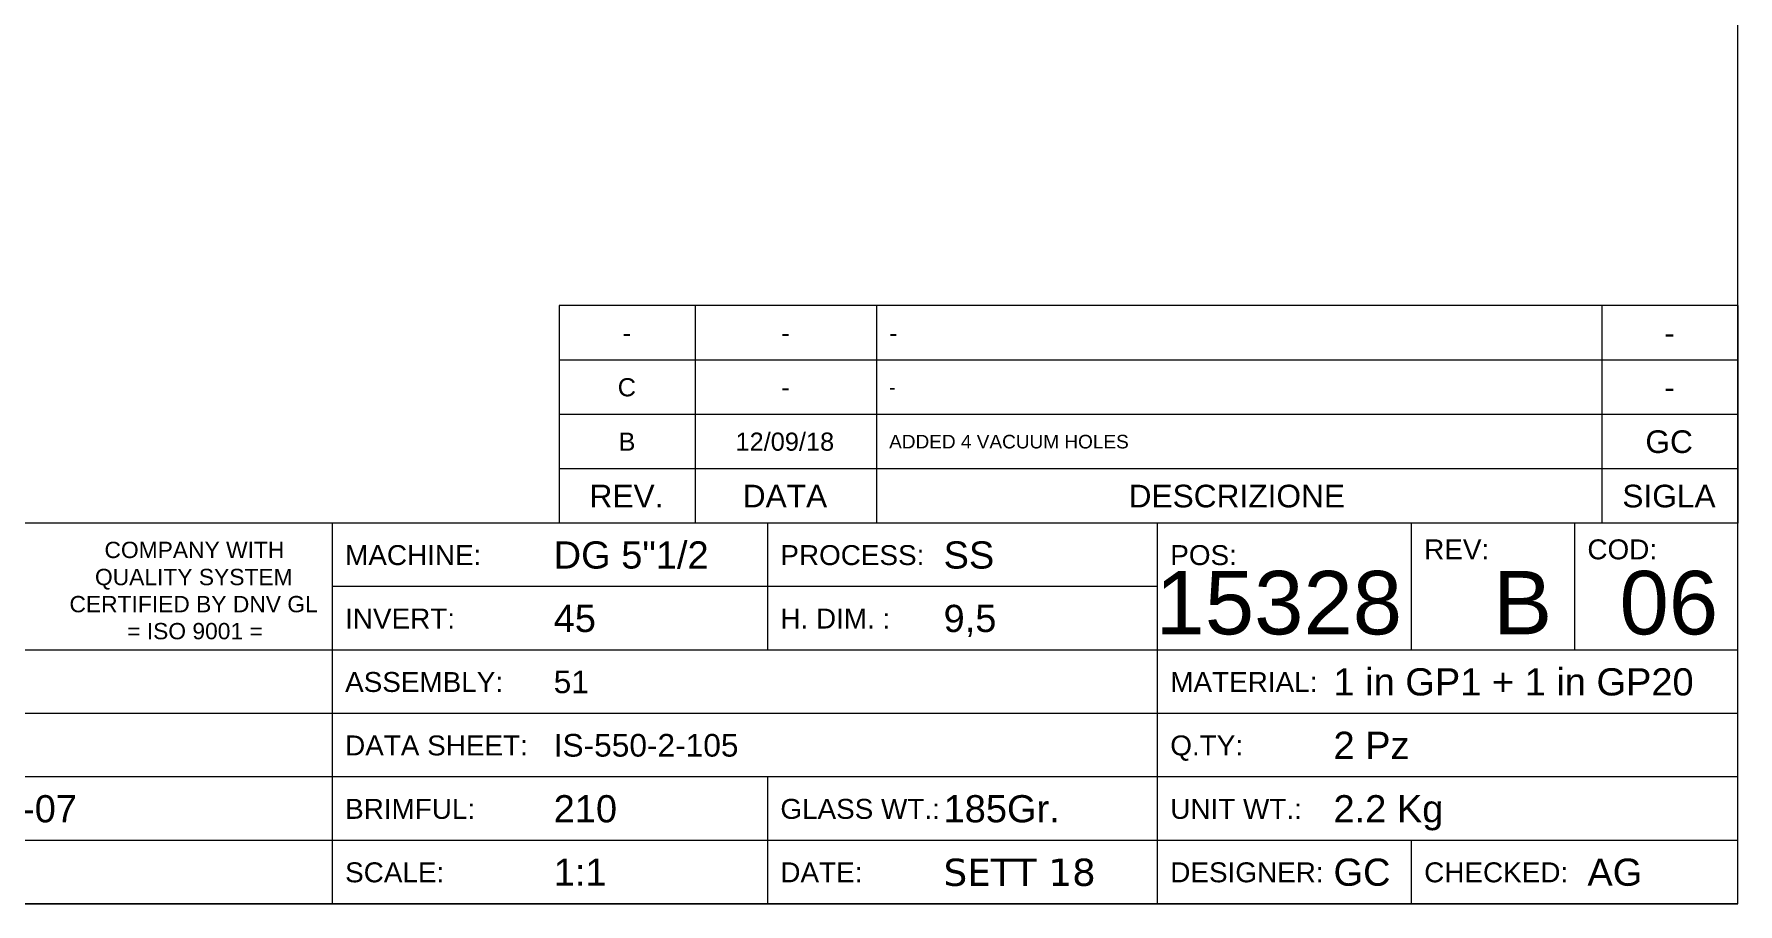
# Model space of a CAD drawing. Header units: millimetres. Extents: x 5 to 416, y 6 to 580.
# Drawn here: x 227.7 to 415.6, y 6.3 to 102.3 of the extents above; entities that cross this region are included whole.
import ezdxf

# ---------------------------------------------------------------- set-up
doc = ezdxf.new("R2010")
doc.units = ezdxf.units.MM
doc.linetypes.add('SLD-Solido', pattern=[0])
doc.styles.add('SLDTEXTSTYLE1', font='VERDANA.TTF')
doc.styles.add('SLDTEXTSTYLE2', font='ARIAL.TTF')

# ---------------------------------------------------------------- blocks, each defined once
blk = doc.blocks.new('SW_NOTE_3')
at = {"color": 0, "char_height": 1.8, "attachment_point": 2, "style": 'SLDTEXTSTYLE2'}
for s, insert in [('COMPANY WITH', (10.06, 2.32)), ('QUALITY SYSTEM', (9.99, -0.67)), ('CERTIFIED BY DNV GL', (9.97, -3.66)), ('= ISO 9001 =', (10.12, -6.64))]:
    blk.add_mtext(s, dxfattribs=dict(at, insert=insert))

msp = doc.modelspace()

# ---------------------------------------------------------------- linework, layer by layer
at = {"color": 179, "linetype": 'SLD-Solido', "lineweight": 18}
for p, q in [((415.56689, 6.3134), (415.56689, 580.31225)), ((415.56689, 72.32412), (285.56715, 72.32412)), ((285.56715, 72.32412), (285.56715, 48.32417)), ((300.56712, 72.32412), (300.56712, 48.32417)), ((320.56708, 72.32412), (320.56708, 48.32417)), ((400.56692, 72.32412), (400.56692, 48.32417)), ((415.56689, 72.32412), (415.56689, 48.32417)), ((415.56689, 66.32413), (285.56715, 66.32413)), ((415.56689, 60.32414), (285.56715, 60.32414)), ((415.56689, 54.32416), (285.56715, 54.32416)), ((415.57305, 48.32417), (124.57363, 48.32417)), ((260.57336, 6.32425), (260.57336, 48.32417)), ((415.56689, 48.32417), (285.56715, 48.32417)), ((308.57326, 34.3242), (308.57326, 48.32417)), ((351.57318, 6.32425), (351.57318, 48.32417)), ((379.57312, 34.3242), (379.57312, 48.32417)), ((397.57309, 34.3242), (397.57309, 48.32417)), ((415.57305, 6.32425), (415.57305, 48.32417)), ((351.57318, 41.32418), (260.57336, 41.32418)), ((415.57305, 34.3242), (124.57363, 34.3242)), ((415.57305, 27.32421), (124.57363, 27.32421)), ((415.57305, 20.32422), (124.57363, 20.32422)), ((308.57326, 6.32425), (308.57326, 20.32422)), ((415.57305, 13.32424), (124.57363, 13.32424)), ((379.57312, 6.32425), (379.57312, 13.32424)), ((5.06771, 6.3134), (415.56689, 6.3134)), ((415.57305, 6.32425), (124.57363, 6.32425))]:
    msp.add_line(p, q, dxfattribs=at)

# ---------------------------------------------------------------- block references
msp.add_blockref('SW_NOTE_3', (235.29341, 43.95385))

# ---------------------------------------------------------------- texts
for s, insert, char_height, attachment_point, style in [('-', (293.04668, 70.31893), 2, 2, 'SLDTEXTSTYLE2'), ('-', (310.54665, 70.31893), 2, 2, 'SLDTEXTSTYLE2'), ('-', (321.96707, 70.31893), 2, 1, 'SLDTEXTSTYLE2'), ('-', (408.04134, 70.56763), 2.5, 2, 'SLDTEXTSTYLE2'), ('C', (293.04319, 64.31894), 2, 2, 'SLDTEXTSTYLE2'), ('-', (310.54665, 64.31894), 2, 2, 'SLDTEXTSTYLE2'), ('-', (321.96707, 64.07024), 1.5, 1, 'SLDTEXTSTYLE2'), ('-', (408.04134, 64.56764), 2.5, 2, 'SLDTEXTSTYLE2'), ('B', (293.05781, 58.31895), 2, 2, 'SLDTEXTSTYLE2'), ('12/09/18', (310.46618, 58.31895), 1.999996, 2, 'SLDTEXTSTYLE2'), ('GC', (407.98875, 58.56765), 2.499995, 2, 'SLDTEXTSTYLE2'), ('ADDED 4 VACUUM HOLES', (321.96707, 58.07025), 1.499997, 1, 'SLDTEXTSTYLE2'), ('REV.', (293.0049, 52.56766), 2.499995, 2, 'SLDTEXTSTYLE2'), ('DATA', (310.4793, 52.56766), 2.499995, 2, 'SLDTEXTSTYLE2'), ('DESCRIZIONE', (360.31152, 52.56766), 2.499995, 2, 'SLDTEXTSTYLE2'), ('SIGLA', (407.96836, 52.56766), 2.499995, 2, 'SLDTEXTSTYLE2'), ('MACHINE:', (261.97336, 45.90149), 2.199996, 1, 'SLDTEXTSTYLE2'), ('DG 5"1/2', (284.97331, 46.31637), 2.999994, 1, 'SLDTEXTSTYLE2'), ('PROCESS:', (309.97326, 45.90149), 2.199996, 1, 'SLDTEXTSTYLE2'), ('SS', (327.97323, 46.31637), 2.999994, 1, 'SLDTEXTSTYLE2'), ('POS:', (352.97318, 45.90149), 2.199996, 1, 'SLDTEXTSTYLE2'), ('REV:', (380.97312, 46.53452), 2.199996, 1, 'SLDTEXTSTYLE2'), ('COD:', (398.97308, 46.53452), 2.199996, 1, 'SLDTEXTSTYLE2'), ('15328', (378.53472, 43.05599), 6.999986, 3, 'SLDTEXTSTYLE2'), ('B', (395.09192, 43.05599), 6.99999, 3, 'SLDTEXTSTYLE2'), ('06', (413.39274, 43.05599), 6.999986, 3, 'SLDTEXTSTYLE2'), ('INVERT: ', (261.97336, 38.9015), 2.199996, 1, 'SLDTEXTSTYLE2'), ('45', (284.97331, 39.31639), 2.999994, 1, 'SLDTEXTSTYLE2'), ('H. DIM. :', (309.97326, 38.9015), 2.199996, 1, 'SLDTEXTSTYLE2'), ('9,5', (327.97323, 39.31639), 2.999994, 1, 'SLDTEXTSTYLE2'), ('51', (284.97331, 32.0677), 2.499995, 1, 'SLDTEXTSTYLE2'), ('1 in GP1 + 1 in GP20', (370.97314, 32.3164), 2.999994, 1, 'SLDTEXTSTYLE2'), ('ASSEMBLY: ', (261.97336, 31.90151), 2.199996, 1, 'SLDTEXTSTYLE2'), ('MATERIAL:', (352.97318, 31.90151), 2.199996, 1, 'SLDTEXTSTYLE2'), ('DATA SHEET:', (261.97336, 24.90153), 2.1999956, 1, 'SLDTEXTSTYLE2'), ('IS-550-2-105', (284.97331, 25.06772), 2.499995, 1, 'SLDTEXTSTYLE2'), ('Q.TY: ', (352.97318, 24.90153), 2.199996, 1, 'SLDTEXTSTYLE2'), ('2 Pz', (370.97314, 25.31642), 2.999994, 1, 'SLDTEXTSTYLE2'), ('GPI 630-07', (210.97346, 18.31643), 2.999994, 1, 'SLDTEXTSTYLE2'), ('BRIMFUL: ', (261.97336, 17.90154), 2.199996, 1, 'SLDTEXTSTYLE2'), ('210', (284.97331, 18.31643), 2.999994, 1, 'SLDTEXTSTYLE2'), ('GLASS WT.:', (309.97326, 17.90154), 2.199996, 1, 'SLDTEXTSTYLE2'), ('185Gr.', (327.97323, 18.31643), 2.999994, 1, 'SLDTEXTSTYLE2'), ('UNIT WT.: ', (352.97318, 17.90154), 2.199996, 1, 'SLDTEXTSTYLE2'), ('2.2 Kg', (370.97314, 18.31643), 2.999994, 1, 'SLDTEXTSTYLE2'), ('1:1', (284.97331, 11.31644), 2.999994, 1, 'SLDTEXTSTYLE2'), ('SETT 18', (327.97323, 11.30959), 2.999994, 1, 'SLDTEXTSTYLE1'), ('GC', (370.97314, 11.31644), 2.999994, 1, 'SLDTEXTSTYLE2'), ('AG', (398.97308, 11.31644), 2.999994, 1, 'SLDTEXTSTYLE2'), ('SCALE: ', (261.97336, 10.90156), 2.199996, 1, 'SLDTEXTSTYLE2'), ('DATE:', (309.97326, 10.90156), 2.199996, 1, 'SLDTEXTSTYLE2'), ('DESIGNER:', (352.97318, 10.90156), 2.199996, 1, 'SLDTEXTSTYLE2'), ('CHECKED:', (380.97312, 10.90156), 2.199996, 1, 'SLDTEXTSTYLE2')]:
    msp.add_mtext(s, dxfattribs=dict(insert=insert, char_height=char_height, attachment_point=attachment_point, style=style))

doc.saveas('drawing.dxf')
